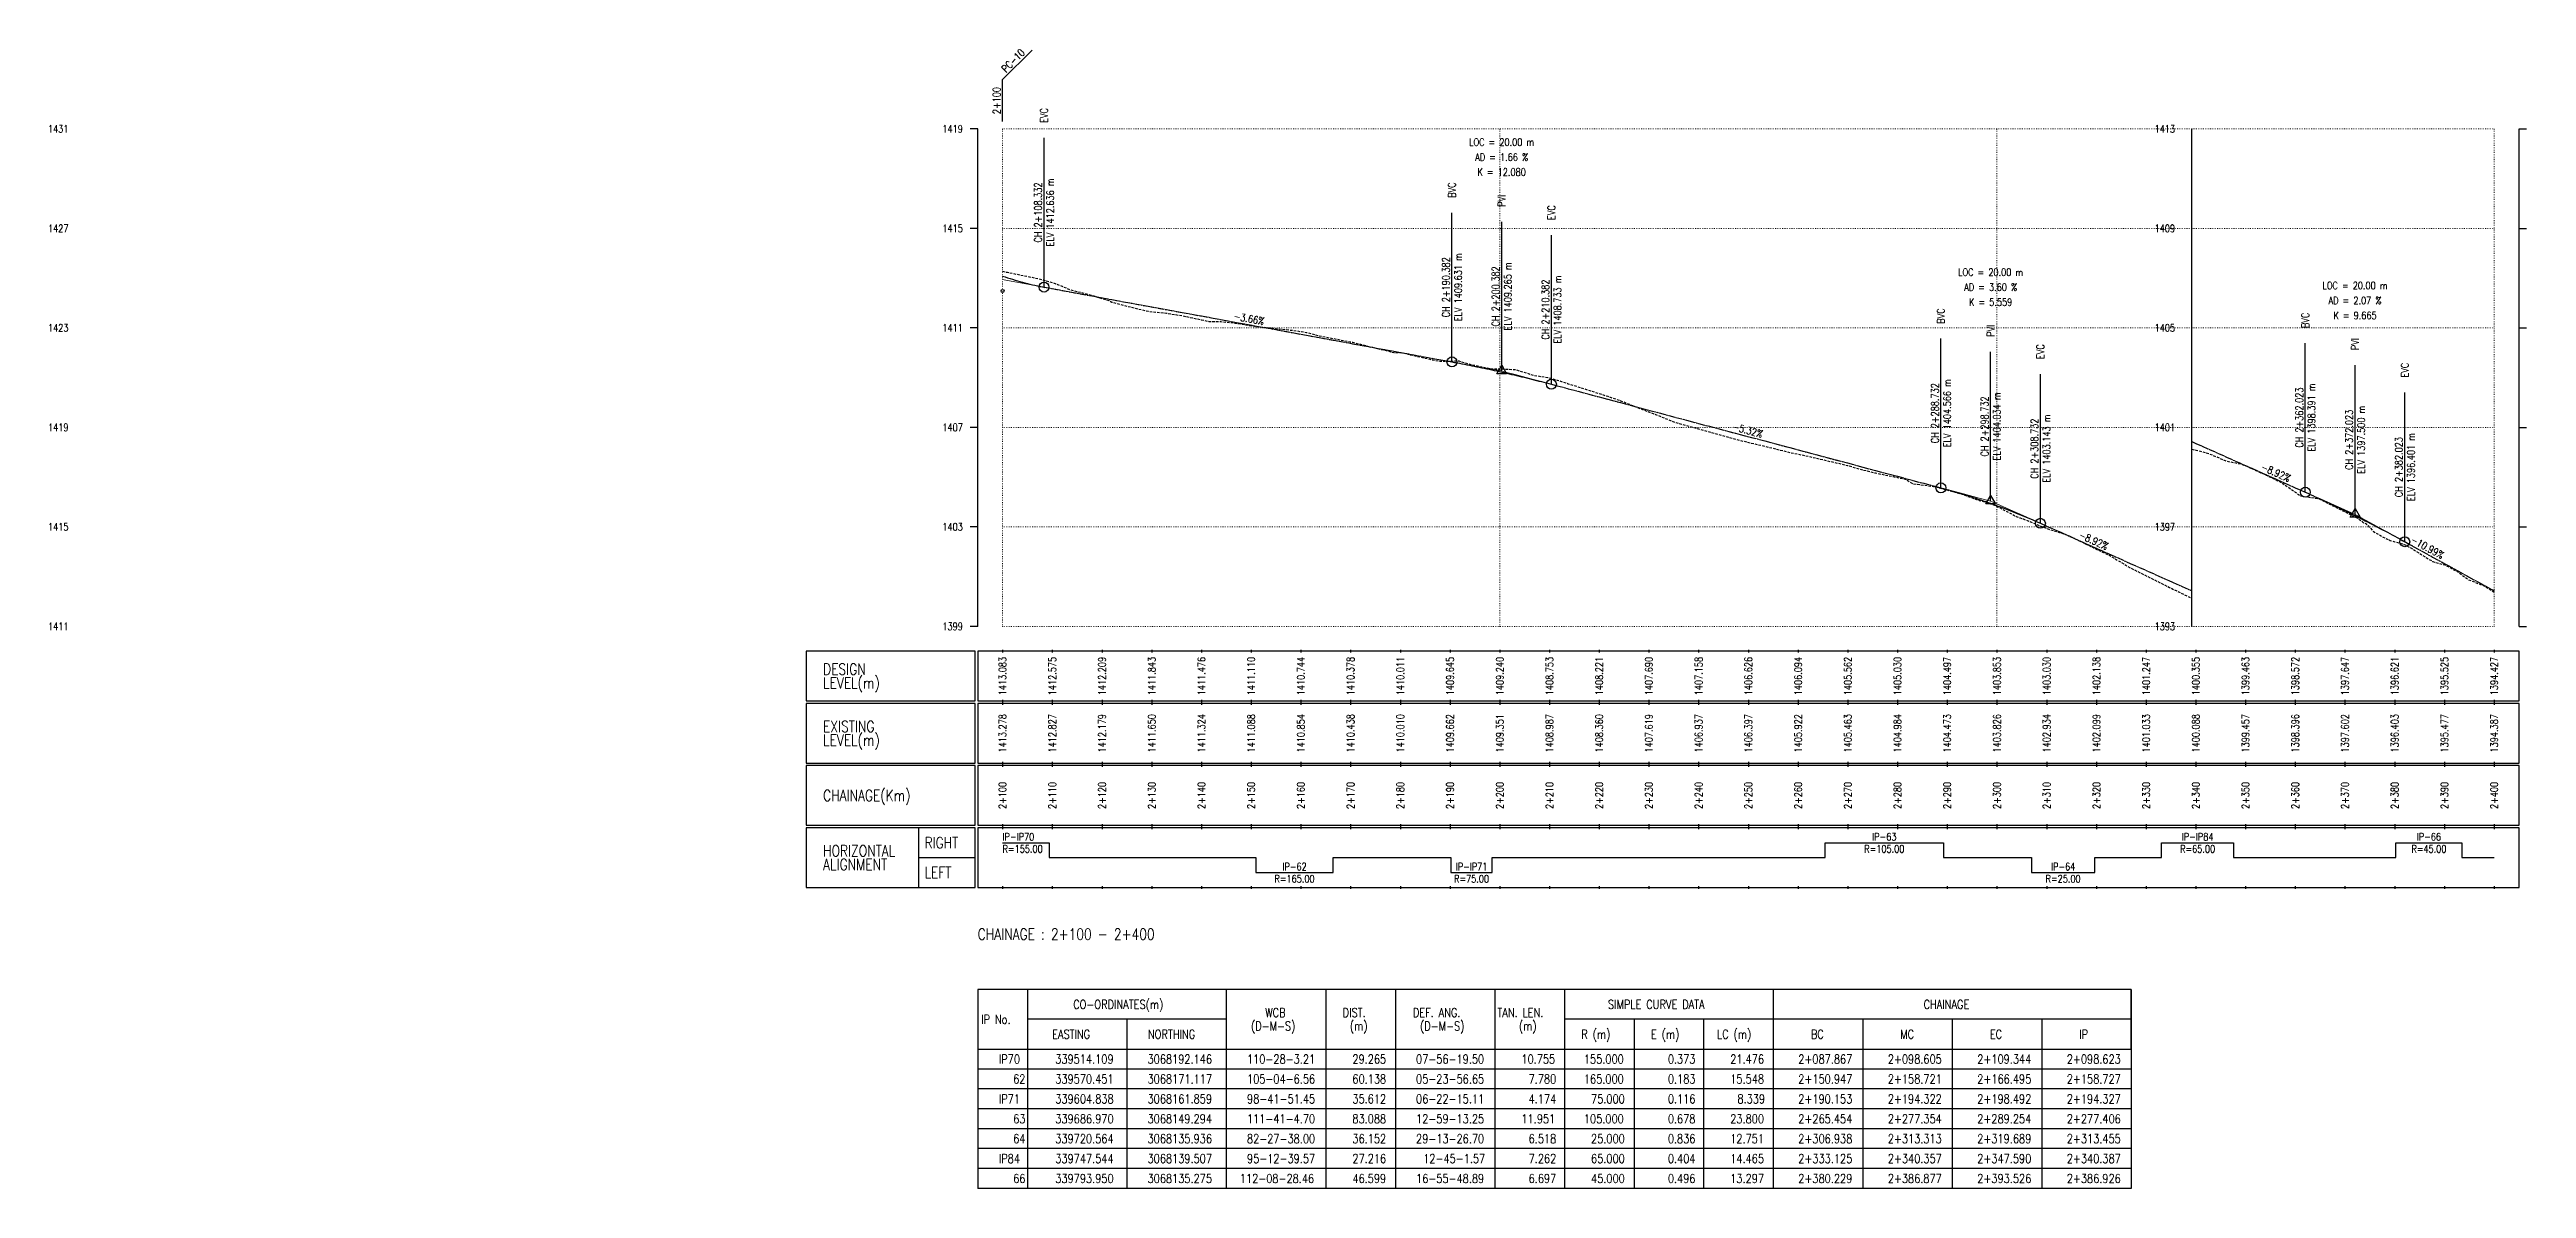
# Model space of a CAD drawing. Extents: x 337736 to 342003, y 3067251 to 3069533.
# Drawn here: x 341084.2 to 341582.4, y 3067274.7 to 3067503.7 of the extents above; entities that cross this region are included whole.
import ezdxf
from ezdxf.enums import TextEntityAlignment as Align

# ---------------------------------------------------------------- set-up
doc = ezdxf.new("R2010")
doc.units = 0
doc.header["$MEASUREMENT"] = 0
for name, pattern in [('Center', [2, 1.25, -0.25, 0.25, -0.25]), ('Dashed', [0.75, 0.5, -0.25]), ('Dot', [0.25, 0, -0.25])]:
    doc.linetypes.add(name, pattern=pattern)
for name, color, linetype, lineweight in [('Chainage Range', 7, 'Continuous', 25), ('Grids', 9, 'Dot', 13), ('PipeCulvert', 6, 'Continuous', 30), ('Vertical Alignment', 5, 'Center', 30), ('VIP Line', 2, 'Continuous', 5)]:
    doc.layers.add(name, color=color, linetype=linetype, lineweight=lineweight)
for name, color, linetype in [('Chainage_TXT', 7, 'Continuous'), ('DesignRL_TXT', 5, 'Continuous'), ('ExistRL_TXT', 3, 'Continuous'), ('GL', 3, 'Dashed'), ('Grade Text', 7, 'Continuous'), ('HC_Data', 7, 'Continuous'), ('Horizontal Alignment', 7, 'Continuous'), ('Remark', 7, 'Continuous'), ('Scale Line', 1, 'Continuous'), ('Title Box Text', 7, 'Continuous'), ('TitleBox', 7, 'Continuous'), ('VIP Mark', 7, 'Continuous')]:
    doc.layers.add(name, color=color, linetype=linetype)
doc.styles.get("Standard").update_dxf_attribs({"font": 'simplex.shx'})

msp = doc.modelspace()

# ---------------------------------------------------------------- linework, layer by layer
at = {"layer": 'GL', "flags": 128}
for points in [[(341275.87, 3067459.12), (341276.83, 3067458.91), (341283.18, 3067457.61), (341285.84, 3067456.88), (341289.42, 3067455.44), (341294.21, 3067454.15), (341295.87, 3067453.63), (341297.21, 3067453.22), (341297.86, 3067452.89), (341300.21, 3067452.28), (341305.13, 3067451.06), (341308.84, 3067450.69), (341311.97, 3067450.19), (341315.71, 3067449.39), (341315.87, 3067449.36), (341317.33, 3067449.04), (341317.56, 3067449), (341318.2, 3067449.01), (341319.78, 3067448.99), (341322.89, 3067448.66), (341326.52, 3067448.07), (341330.47, 3067447.64), (341334.45, 3067447.22), (341335.87, 3067447), (341337.01, 3067446.83), (341339.56, 3067446.13), (341345.76, 3067444.95), (341346.25, 3067444.84), (341351.03, 3067443.65), (341354.57, 3067442.77), (341355.87, 3067442.79), (341355.99, 3067442.79), (341356.33, 3067442.7), (341362.43, 3067441.29), (341363.62, 3067441.07), (341365.15, 3067441.01), (341367.44, 3067441.11), (341367.62, 3067441.09), (341369.42, 3067440.53), (341373.33, 3067439.67), (341373.85, 3067439.54), (341375.87, 3067439.49), (341376.25, 3067439.48), (341377.05, 3067439.46), (341378.97, 3067439.36), (341382.66, 3067438.21), (341385.55, 3067437.76), (341387.38, 3067437.25), (341389.64, 3067436.51), (341395.87, 3067434.53), (341396.34, 3067434.38), (341397.58, 3067433.99), (341400.18, 3067433.07), (341411.28, 3067428.7), (341413.9, 3067427.97), (341415.87, 3067427.42), (341423.25, 3067425.38), (341424.24, 3067425.1), (341429.16, 3067423.95), (341434.19, 3067422.7), (341435.87, 3067422.35), (341437.41, 3067422.03), (341439.42, 3067421.57), (341445.78, 3067420.08), (341448.92, 3067419.18), (341451.46, 3067418.56), (341454.97, 3067417.84), (341455.87, 3067417.65), (341457.4, 3067417.34), (341458.97, 3067416.4), (341463.09, 3067415.84), (341463.38, 3067415.8), (341469.17, 3067414.18), (341472.29, 3067413.04), (341474.13, 3067412.53), (341474.6, 3067412.36), (341475.6, 3067412.01), (341475.87, 3067411.87), (341479.71, 3067409.84), (341480.53, 3067409.52), (341481.14, 3067409.33), (341485.85, 3067407.41), (341488.82, 3067406.48), (341490.55, 3067405.88), (341491.19, 3067405.55), (341493.8, 3067404.28), (341495.87, 3067403.23), (341496.12, 3067403.1), (341498.18, 3067402.18), (341498.27, 3067402.13), (341502.68, 3067399.5), (341510.58, 3067395.55), (341511.02, 3067395.34), (341515.08, 3067393.37)], [(341515.08, 3067423.37), (341515.87, 3067423.17), (341517.15, 3067422.85), (341518.59, 3067422.42), (341522.02, 3067420.96), (341525.19, 3067420.32), (341527.11, 3067419.47), (341532, 3067417.2), (341532.01, 3067417.19), (341533.34, 3067416.47), (341535.87, 3067414.71), (341536.97, 3067413.95), (341540.52, 3067413.42), (341540.94, 3067413.24), (341547.89, 3067409.72), (341548.42, 3067409.46), (341549.47, 3067408.68), (341550.14, 3067408.31), (341551.58, 3067406.81), (341553.55, 3067405.68), (341554.93, 3067405.02), (341555.87, 3067404.75), (341557.62, 3067404.27), (341559.6, 3067403.23), (341563.5, 3067400.77), (341565.93, 3067400.1), (341568.55, 3067398.68), (341570.72, 3067397.12), (341574.06, 3067395.78), (341575.41, 3067394.92), (341575.8, 3067394.69), (341575.82, 3067394.69), (341575.87, 3067394.67)]]:
    msp.add_lwpolyline(points, dxfattribs=at)
at = {"layer": 'Grids'}
for p, q in [((341275.87, 3067487.73), (341575.87, 3067487.73)), ((341275.87, 3067387.73), (341275.87, 3067487.73)), ((341375.87, 3067387.73), (341375.87, 3067487.73)), ((341475.87, 3067387.73), (341475.87, 3067487.73)), ((341575.87, 3067387.73), (341575.87, 3067487.73)), ((341575.87, 3067387.73), (341575.87, 3067487.73)), ((341275.87, 3067467.73), (341575.87, 3067467.73)), ((341275.87, 3067447.73), (341575.87, 3067447.73)), ((341275.87, 3067427.73), (341575.87, 3067427.73)), ((341275.87, 3067407.73), (341575.87, 3067407.73)), ((341275.87, 3067387.73), (341575.87, 3067387.73))]:
    msp.add_line(p, q, dxfattribs=at)
at = {"layer": 'HC_Data'}
for p, q in [((341280.87, 3067314.73), (341280.87, 3067302.73)), ((341320.87, 3067314.73), (341320.87, 3067302.73)), ((341340.87, 3067314.73), (341340.87, 3067302.73)), ((341354.87, 3067314.73), (341354.87, 3067302.73)), ((341374.87, 3067314.73), (341374.87, 3067302.73)), ((341388.87, 3067314.73), (341388.87, 3067302.73)), ((341430.87, 3067314.73), (341430.87, 3067302.73)), ((341502.87, 3067314.73), (341502.87, 3067302.73)), ((341320.87, 3067308.73), (341280.87, 3067308.73)), ((341300.87, 3067308.73), (341300.87, 3067302.73)), ((341430.87, 3067308.73), (341388.87, 3067308.73)), ((341402.87, 3067308.73), (341402.87, 3067302.73)), ((341416.87, 3067308.73), (341416.87, 3067302.73)), ((341502.87, 3067308.73), (341430.87, 3067308.73)), ((341448.87, 3067308.73), (341448.87, 3067302.73)), ((341466.87, 3067308.73), (341466.87, 3067302.73)), ((341484.87, 3067308.73), (341484.87, 3067302.73)), ((341270.87, 3067302.73), (341270.87, 3067274.73)), ((341280.87, 3067302.73), (341280.87, 3067274.73)), ((341300.87, 3067302.73), (341300.87, 3067274.73)), ((341320.87, 3067302.73), (341320.87, 3067274.73)), ((341340.87, 3067302.73), (341340.87, 3067274.73)), ((341354.87, 3067302.73), (341354.87, 3067274.73)), ((341374.87, 3067302.73), (341374.87, 3067274.73)), ((341388.87, 3067302.73), (341388.87, 3067274.73)), ((341402.87, 3067302.73), (341402.87, 3067274.73)), ((341416.87, 3067302.73), (341416.87, 3067274.73)), ((341430.87, 3067302.73), (341430.87, 3067274.73)), ((341448.87, 3067302.73), (341448.87, 3067274.73)), ((341466.87, 3067302.73), (341466.87, 3067274.73)), ((341484.87, 3067302.73), (341484.87, 3067274.73)), ((341502.87, 3067302.73), (341502.87, 3067274.73)), ((341502.87, 3067298.73), (341270.87, 3067298.73)), ((341502.87, 3067294.73), (341270.87, 3067294.73)), ((341502.87, 3067290.73), (341270.87, 3067290.73)), ((341502.87, 3067286.73), (341270.87, 3067286.73)), ((341502.87, 3067282.73), (341270.87, 3067282.73)), ((341502.87, 3067278.73), (341270.87, 3067278.73)), ((341502.87, 3067274.73), (341270.87, 3067274.73))]:
    msp.add_line(p, q, dxfattribs=at)
msp.add_lwpolyline([(341270.87, 3067314.73), (341270.87, 3067302.73), (341502.87, 3067302.73), (341502.87, 3067314.73), (341270.87, 3067314.73)], dxfattribs=at)
at = {"layer": 'Horizontal Alignment'}
msp.add_lwpolyline([(341275.87, 3067344.23), (341285.21, 3067344.23), (341285.21, 3067341.23), (341326.82, 3067341.23), (341326.82, 3067338.23), (341342.36, 3067338.23), (341342.36, 3067341.23), (341366.02, 3067341.23), (341366.02, 3067338.23), (341374.36, 3067338.23), (341374.36, 3067341.23), (341441.32, 3067341.23), (341441.32, 3067344.23), (341465.12, 3067344.23), (341465.12, 3067341.23), (341482.81, 3067341.23), (341482.81, 3067338.23), (341495.56, 3067338.23), (341495.56, 3067341.23), (341508.99, 3067341.23), (341508.99, 3067344.23), (341523.46, 3067344.23), (341523.46, 3067341.23), (341556.1, 3067341.23), (341556.1, 3067344.23), (341569.4, 3067344.23), (341569.4, 3067341.23), (341575.87, 3067341.23)], dxfattribs=at)
at = {"layer": 'PipeCulvert'}
msp.add_circle((341275.87, 3067455.15), 0.3, dxfattribs=at)
at = {"layer": 'Remark'}
for p, q in [((341275.87, 3067497.63), (341281.81, 3067503.57)), ((341275.87, 3067489.23), (341275.87, 3067497.63))]:
    msp.add_line(p, q, dxfattribs=at)
at = {"layer": 'Scale Line'}
for p, q in [((341270.87, 3067487.73), (341269.37, 3067487.73)), ((341270.87, 3067387.73), (341270.87, 3067487.73)), ((341515.08, 3067387.73), (341515.08, 3067487.73)), ((341580.87, 3067387.73), (341580.87, 3067487.73)), ((341580.87, 3067487.73), (341582.37, 3067487.73)), ((341270.87, 3067467.73), (341269.37, 3067467.73)), ((341580.87, 3067467.73), (341582.37, 3067467.73)), ((341270.87, 3067447.73), (341269.37, 3067447.73)), ((341580.87, 3067447.73), (341582.37, 3067447.73)), ((341270.87, 3067427.73), (341269.37, 3067427.73)), ((341580.87, 3067427.73), (341582.37, 3067427.73)), ((341270.87, 3067407.73), (341269.37, 3067407.73)), ((341580.87, 3067407.73), (341582.37, 3067407.73)), ((341270.87, 3067387.73), (341269.37, 3067387.73)), ((341580.87, 3067387.73), (341582.37, 3067387.73))]:
    msp.add_line(p, q, dxfattribs=at)
at = {"layer": 'TitleBox'}
for p, q in [((341275.87, 3067382.98), (341275.87, 3067382.48)), ((341285.87, 3067382.98), (341285.87, 3067382.48)), ((341295.87, 3067382.98), (341295.87, 3067382.48)), ((341305.87, 3067382.98), (341305.87, 3067382.48)), ((341315.87, 3067382.98), (341315.87, 3067382.48)), ((341325.87, 3067382.98), (341325.87, 3067382.48)), ((341335.87, 3067382.98), (341335.87, 3067382.48)), ((341345.87, 3067382.98), (341345.87, 3067382.48)), ((341355.87, 3067382.98), (341355.87, 3067382.48)), ((341365.87, 3067382.98), (341365.87, 3067382.48)), ((341375.87, 3067382.98), (341375.87, 3067382.48)), ((341385.87, 3067382.98), (341385.87, 3067382.48)), ((341395.87, 3067382.98), (341395.87, 3067382.48)), ((341405.87, 3067382.98), (341405.87, 3067382.48)), ((341415.87, 3067382.98), (341415.87, 3067382.48)), ((341425.87, 3067382.98), (341425.87, 3067382.48)), ((341435.87, 3067382.98), (341435.87, 3067382.48)), ((341445.87, 3067382.98), (341445.87, 3067382.48)), ((341455.87, 3067382.98), (341455.87, 3067382.48)), ((341465.87, 3067382.98), (341465.87, 3067382.48)), ((341475.87, 3067382.98), (341475.87, 3067382.48)), ((341485.87, 3067382.98), (341485.87, 3067382.48)), ((341495.87, 3067382.98), (341495.87, 3067382.48)), ((341505.87, 3067382.98), (341505.87, 3067382.48)), ((341515.87, 3067382.98), (341515.87, 3067382.48)), ((341525.87, 3067382.98), (341525.87, 3067382.48)), ((341535.87, 3067382.98), (341535.87, 3067382.48)), ((341545.87, 3067382.98), (341545.87, 3067382.48)), ((341555.87, 3067382.98), (341555.87, 3067382.48)), ((341565.87, 3067382.98), (341565.87, 3067382.48)), ((341575.87, 3067382.98), (341575.87, 3067382.48)), ((341575.87, 3067382.98), (341575.87, 3067382.48)), ((341275.87, 3067372.98), (341275.87, 3067372.48)), ((341275.87, 3067372.48), (341275.87, 3067371.98)), ((341285.87, 3067372.98), (341285.87, 3067372.48)), ((341285.87, 3067372.48), (341285.87, 3067371.98)), ((341295.87, 3067372.98), (341295.87, 3067372.48)), ((341295.87, 3067372.48), (341295.87, 3067371.98)), ((341305.87, 3067372.98), (341305.87, 3067372.48)), ((341305.87, 3067372.48), (341305.87, 3067371.98)), ((341315.87, 3067372.98), (341315.87, 3067372.48)), ((341315.87, 3067372.48), (341315.87, 3067371.98)), ((341325.87, 3067372.98), (341325.87, 3067372.48)), ((341325.87, 3067372.48), (341325.87, 3067371.98)), ((341335.87, 3067372.98), (341335.87, 3067372.48)), ((341335.87, 3067372.48), (341335.87, 3067371.98)), ((341345.87, 3067372.98), (341345.87, 3067372.48)), ((341345.87, 3067372.48), (341345.87, 3067371.98)), ((341355.87, 3067372.98), (341355.87, 3067372.48)), ((341355.87, 3067372.48), (341355.87, 3067371.98)), ((341365.87, 3067372.98), (341365.87, 3067372.48)), ((341365.87, 3067372.48), (341365.87, 3067371.98)), ((341375.87, 3067372.98), (341375.87, 3067372.48)), ((341375.87, 3067372.48), (341375.87, 3067371.98)), ((341385.87, 3067372.98), (341385.87, 3067372.48)), ((341385.87, 3067372.48), (341385.87, 3067371.98)), ((341395.87, 3067372.98), (341395.87, 3067372.48)), ((341395.87, 3067372.48), (341395.87, 3067371.98)), ((341405.87, 3067372.98), (341405.87, 3067372.48)), ((341405.87, 3067372.48), (341405.87, 3067371.98)), ((341415.87, 3067372.98), (341415.87, 3067372.48)), ((341415.87, 3067372.48), (341415.87, 3067371.98)), ((341425.87, 3067372.98), (341425.87, 3067372.48)), ((341425.87, 3067372.48), (341425.87, 3067371.98)), ((341435.87, 3067372.98), (341435.87, 3067372.48)), ((341435.87, 3067372.48), (341435.87, 3067371.98)), ((341445.87, 3067372.98), (341445.87, 3067372.48)), ((341445.87, 3067372.48), (341445.87, 3067371.98)), ((341455.87, 3067372.98), (341455.87, 3067372.48)), ((341455.87, 3067372.48), (341455.87, 3067371.98)), ((341465.87, 3067372.98), (341465.87, 3067372.48)), ((341465.87, 3067372.48), (341465.87, 3067371.98)), ((341475.87, 3067372.98), (341475.87, 3067372.48)), ((341475.87, 3067372.48), (341475.87, 3067371.98)), ((341485.87, 3067372.98), (341485.87, 3067372.48)), ((341485.87, 3067372.48), (341485.87, 3067371.98)), ((341495.87, 3067372.98), (341495.87, 3067372.48)), ((341495.87, 3067372.48), (341495.87, 3067371.98)), ((341505.87, 3067372.98), (341505.87, 3067372.48)), ((341505.87, 3067372.48), (341505.87, 3067371.98)), ((341515.87, 3067372.98), (341515.87, 3067372.48)), ((341515.87, 3067372.48), (341515.87, 3067371.98)), ((341525.87, 3067372.98), (341525.87, 3067372.48)), ((341525.87, 3067372.48), (341525.87, 3067371.98)), ((341535.87, 3067372.98), (341535.87, 3067372.48)), ((341535.87, 3067372.48), (341535.87, 3067371.98)), ((341545.87, 3067372.98), (341545.87, 3067372.48)), ((341545.87, 3067372.48), (341545.87, 3067371.98)), ((341555.87, 3067372.98), (341555.87, 3067372.48)), ((341555.87, 3067372.48), (341555.87, 3067371.98)), ((341565.87, 3067372.98), (341565.87, 3067372.48)), ((341565.87, 3067372.48), (341565.87, 3067371.98)), ((341575.87, 3067372.98), (341575.87, 3067372.48)), ((341575.87, 3067372.98), (341575.87, 3067372.48)), ((341575.87, 3067372.48), (341575.87, 3067371.98)), ((341575.87, 3067372.48), (341575.87, 3067371.98)), ((341275.87, 3067360.48), (341275.87, 3067359.98)), ((341275.87, 3067359.98), (341275.87, 3067359.48)), ((341285.87, 3067360.48), (341285.87, 3067359.98)), ((341285.87, 3067359.98), (341285.87, 3067359.48)), ((341295.87, 3067360.48), (341295.87, 3067359.98)), ((341295.87, 3067359.98), (341295.87, 3067359.48)), ((341305.87, 3067360.48), (341305.87, 3067359.98)), ((341305.87, 3067359.98), (341305.87, 3067359.48)), ((341315.87, 3067360.48), (341315.87, 3067359.98)), ((341315.87, 3067359.98), (341315.87, 3067359.48)), ((341325.87, 3067360.48), (341325.87, 3067359.98)), ((341325.87, 3067359.98), (341325.87, 3067359.48)), ((341335.87, 3067360.48), (341335.87, 3067359.98)), ((341335.87, 3067359.98), (341335.87, 3067359.48)), ((341345.87, 3067360.48), (341345.87, 3067359.98)), ((341345.87, 3067359.98), (341345.87, 3067359.48)), ((341355.87, 3067360.48), (341355.87, 3067359.98)), ((341355.87, 3067359.98), (341355.87, 3067359.48)), ((341365.87, 3067360.48), (341365.87, 3067359.98)), ((341365.87, 3067359.98), (341365.87, 3067359.48)), ((341375.87, 3067360.48), (341375.87, 3067359.98)), ((341375.87, 3067359.98), (341375.87, 3067359.48)), ((341385.87, 3067360.48), (341385.87, 3067359.98)), ((341385.87, 3067359.98), (341385.87, 3067359.48)), ((341395.87, 3067360.48), (341395.87, 3067359.98)), ((341395.87, 3067359.98), (341395.87, 3067359.48)), ((341405.87, 3067360.48), (341405.87, 3067359.98)), ((341405.87, 3067359.98), (341405.87, 3067359.48)), ((341415.87, 3067360.48), (341415.87, 3067359.98)), ((341415.87, 3067359.98), (341415.87, 3067359.48)), ((341425.87, 3067360.48), (341425.87, 3067359.98)), ((341425.87, 3067359.98), (341425.87, 3067359.48)), ((341435.87, 3067360.48), (341435.87, 3067359.98)), ((341435.87, 3067359.98), (341435.87, 3067359.48)), ((341445.87, 3067360.48), (341445.87, 3067359.98)), ((341445.87, 3067359.98), (341445.87, 3067359.48)), ((341455.87, 3067360.48), (341455.87, 3067359.98)), ((341455.87, 3067359.98), (341455.87, 3067359.48)), ((341465.87, 3067360.48), (341465.87, 3067359.98)), ((341465.87, 3067359.98), (341465.87, 3067359.48)), ((341475.87, 3067360.48), (341475.87, 3067359.98)), ((341475.87, 3067359.98), (341475.87, 3067359.48)), ((341485.87, 3067360.48), (341485.87, 3067359.98)), ((341485.87, 3067359.98), (341485.87, 3067359.48)), ((341495.87, 3067360.48), (341495.87, 3067359.98)), ((341495.87, 3067359.98), (341495.87, 3067359.48)), ((341505.87, 3067360.48), (341505.87, 3067359.98)), ((341505.87, 3067359.98), (341505.87, 3067359.48)), ((341515.87, 3067360.48), (341515.87, 3067359.98)), ((341515.87, 3067359.98), (341515.87, 3067359.48)), ((341525.87, 3067360.48), (341525.87, 3067359.98)), ((341525.87, 3067359.98), (341525.87, 3067359.48)), ((341535.87, 3067360.48), (341535.87, 3067359.98)), ((341535.87, 3067359.98), (341535.87, 3067359.48)), ((341545.87, 3067360.48), (341545.87, 3067359.98)), ((341545.87, 3067359.98), (341545.87, 3067359.48)), ((341555.87, 3067360.48), (341555.87, 3067359.98)), ((341555.87, 3067359.98), (341555.87, 3067359.48)), ((341565.87, 3067360.48), (341565.87, 3067359.98)), ((341565.87, 3067359.98), (341565.87, 3067359.48)), ((341575.87, 3067360.48), (341575.87, 3067359.98)), ((341575.87, 3067360.48), (341575.87, 3067359.98)), ((341575.87, 3067359.98), (341575.87, 3067359.48)), ((341575.87, 3067359.98), (341575.87, 3067359.48)), ((341259.04, 3067335.23), (341259.04, 3067347.23)), ((341275.87, 3067347.98), (341275.87, 3067347.48)), ((341275.87, 3067347.48), (341275.87, 3067346.98)), ((341285.87, 3067347.98), (341285.87, 3067347.48)), ((341285.87, 3067347.48), (341285.87, 3067346.98)), ((341295.87, 3067347.98), (341295.87, 3067347.48)), ((341295.87, 3067347.48), (341295.87, 3067346.98)), ((341305.87, 3067347.98), (341305.87, 3067347.48)), ((341305.87, 3067347.48), (341305.87, 3067346.98)), ((341315.87, 3067347.98), (341315.87, 3067347.48)), ((341315.87, 3067347.48), (341315.87, 3067346.98)), ((341325.87, 3067347.98), (341325.87, 3067347.48)), ((341325.87, 3067347.48), (341325.87, 3067346.98)), ((341335.87, 3067347.98), (341335.87, 3067347.48)), ((341335.87, 3067347.48), (341335.87, 3067346.98)), ((341345.87, 3067347.98), (341345.87, 3067347.48)), ((341345.87, 3067347.48), (341345.87, 3067346.98)), ((341355.87, 3067347.98), (341355.87, 3067347.48)), ((341355.87, 3067347.48), (341355.87, 3067346.98)), ((341365.87, 3067347.98), (341365.87, 3067347.48)), ((341365.87, 3067347.48), (341365.87, 3067346.98)), ((341375.87, 3067347.98), (341375.87, 3067347.48)), ((341375.87, 3067347.48), (341375.87, 3067346.98)), ((341385.87, 3067347.98), (341385.87, 3067347.48)), ((341385.87, 3067347.48), (341385.87, 3067346.98)), ((341395.87, 3067347.98), (341395.87, 3067347.48)), ((341395.87, 3067347.48), (341395.87, 3067346.98)), ((341405.87, 3067347.98), (341405.87, 3067347.48)), ((341405.87, 3067347.48), (341405.87, 3067346.98)), ((341415.87, 3067347.98), (341415.87, 3067347.48)), ((341415.87, 3067347.48), (341415.87, 3067346.98)), ((341425.87, 3067347.98), (341425.87, 3067347.48)), ((341425.87, 3067347.48), (341425.87, 3067346.98)), ((341435.87, 3067347.98), (341435.87, 3067347.48)), ((341435.87, 3067347.48), (341435.87, 3067346.98)), ((341445.87, 3067347.98), (341445.87, 3067347.48)), ((341445.87, 3067347.48), (341445.87, 3067346.98)), ((341455.87, 3067347.98), (341455.87, 3067347.48)), ((341455.87, 3067347.48), (341455.87, 3067346.98)), ((341465.87, 3067347.98), (341465.87, 3067347.48)), ((341465.87, 3067347.48), (341465.87, 3067346.98)), ((341475.87, 3067347.98), (341475.87, 3067347.48)), ((341475.87, 3067347.48), (341475.87, 3067346.98)), ((341485.87, 3067347.98), (341485.87, 3067347.48)), ((341485.87, 3067347.48), (341485.87, 3067346.98)), ((341495.87, 3067347.98), (341495.87, 3067347.48)), ((341495.87, 3067347.48), (341495.87, 3067346.98)), ((341505.87, 3067347.98), (341505.87, 3067347.48)), ((341505.87, 3067347.48), (341505.87, 3067346.98)), ((341515.87, 3067347.98), (341515.87, 3067347.48)), ((341515.87, 3067347.48), (341515.87, 3067346.98)), ((341525.87, 3067347.98), (341525.87, 3067347.48)), ((341525.87, 3067347.48), (341525.87, 3067346.98)), ((341535.87, 3067347.98), (341535.87, 3067347.48)), ((341535.87, 3067347.48), (341535.87, 3067346.98)), ((341545.87, 3067347.98), (341545.87, 3067347.48)), ((341545.87, 3067347.48), (341545.87, 3067346.98)), ((341555.87, 3067347.98), (341555.87, 3067347.48)), ((341555.87, 3067347.48), (341555.87, 3067346.98)), ((341565.87, 3067347.98), (341565.87, 3067347.48)), ((341565.87, 3067347.48), (341565.87, 3067346.98)), ((341575.87, 3067347.98), (341575.87, 3067347.48)), ((341575.87, 3067347.98), (341575.87, 3067347.48)), ((341575.87, 3067347.48), (341575.87, 3067346.98)), ((341575.87, 3067347.48), (341575.87, 3067346.98)), ((341259.04, 3067341.23), (341270.37, 3067341.23)), ((341275.87, 3067335.48), (341275.87, 3067334.98)), ((341285.87, 3067335.48), (341285.87, 3067334.98)), ((341295.87, 3067335.48), (341295.87, 3067334.98)), ((341305.87, 3067335.48), (341305.87, 3067334.98)), ((341315.87, 3067335.48), (341315.87, 3067334.98)), ((341325.87, 3067335.48), (341325.87, 3067334.98)), ((341335.87, 3067335.48), (341335.87, 3067334.98)), ((341345.87, 3067335.48), (341345.87, 3067334.98)), ((341355.87, 3067335.48), (341355.87, 3067334.98)), ((341365.87, 3067335.48), (341365.87, 3067334.98)), ((341375.87, 3067335.48), (341375.87, 3067334.98)), ((341385.87, 3067335.48), (341385.87, 3067334.98)), ((341395.87, 3067335.48), (341395.87, 3067334.98)), ((341405.87, 3067335.48), (341405.87, 3067334.98)), ((341415.87, 3067335.48), (341415.87, 3067334.98)), ((341425.87, 3067335.48), (341425.87, 3067334.98)), ((341435.87, 3067335.48), (341435.87, 3067334.98)), ((341445.87, 3067335.48), (341445.87, 3067334.98)), ((341455.87, 3067335.48), (341455.87, 3067334.98)), ((341465.87, 3067335.48), (341465.87, 3067334.98)), ((341475.87, 3067335.48), (341475.87, 3067334.98)), ((341485.87, 3067335.48), (341485.87, 3067334.98)), ((341495.87, 3067335.48), (341495.87, 3067334.98)), ((341505.87, 3067335.48), (341505.87, 3067334.98)), ((341515.87, 3067335.48), (341515.87, 3067334.98)), ((341525.87, 3067335.48), (341525.87, 3067334.98)), ((341535.87, 3067335.48), (341535.87, 3067334.98)), ((341545.87, 3067335.48), (341545.87, 3067334.98)), ((341555.87, 3067335.48), (341555.87, 3067334.98)), ((341565.87, 3067335.48), (341565.87, 3067334.98)), ((341575.87, 3067335.48), (341575.87, 3067334.98)), ((341575.87, 3067335.48), (341575.87, 3067334.98))]:
    msp.add_line(p, q, dxfattribs=at)
for points in [[(341270.37, 3067382.73), (341236.37, 3067382.73), (341236.37, 3067372.73), (341270.37, 3067372.73)], [(341270.87, 3067372.73), (341580.87, 3067372.73), (341580.87, 3067382.73), (341270.87, 3067382.73)], [(341270.37, 3067372.23), (341236.37, 3067372.23), (341236.37, 3067360.23), (341270.37, 3067360.23)], [(341270.87, 3067360.23), (341580.87, 3067360.23), (341580.87, 3067372.23), (341270.87, 3067372.23)], [(341270.37, 3067359.73), (341236.37, 3067359.73), (341236.37, 3067347.73), (341270.37, 3067347.73)], [(341270.87, 3067347.73), (341580.87, 3067347.73), (341580.87, 3067359.73), (341270.87, 3067359.73)], [(341270.37, 3067347.23), (341236.37, 3067347.23), (341236.37, 3067335.23), (341270.37, 3067335.23)], [(341270.87, 3067335.23), (341580.87, 3067335.23), (341580.87, 3067347.23), (341270.87, 3067347.23)]]:
    msp.add_lwpolyline(points, close=True, dxfattribs=at)
at = {"layer": 'Vertical Alignment'}
for points in [[(341275.87, 3067458.15), (341276.37, 3067457.98), (341276.87, 3067457.81), (341277.37, 3067457.64), (341277.87, 3067457.49), (341278.37, 3067457.33), (341278.87, 3067457.18), (341279.37, 3067457.04), (341279.87, 3067456.9), (341280.37, 3067456.77), (341280.87, 3067456.64), (341281.37, 3067456.52), (341281.87, 3067456.4), (341282.37, 3067456.29), (341282.87, 3067456.18), (341283.37, 3067456.08), (341283.87, 3067455.98), (341284.37, 3067455.88), (341284.2, 3067455.92), (341285.84, 3067455.62), (341289.42, 3067454.96), (341294.21, 3067454.08), (341295.87, 3067453.78), (341297.21, 3067453.53), (341297.86, 3067453.41), (341300.21, 3067452.98), (341305.13, 3067452.08), (341308.84, 3067451.4), (341311.97, 3067450.83), (341315.71, 3067450.15), (341315.87, 3067450.12), (341317.33, 3067449.85), (341317.56, 3067449.81), (341318.2, 3067449.69), (341319.78, 3067449.4), (341322.89, 3067448.83), (341326.52, 3067448.17), (341330.47, 3067447.44), (341334.45, 3067446.71), (341335.87, 3067446.45), (341337.01, 3067446.25), (341339.56, 3067445.78), (341345.76, 3067444.64), (341346.25, 3067444.55), (341351.03, 3067443.68), (341354.57, 3067443.03), (341355.87, 3067442.79), (341355.99, 3067442.77), (341356.33, 3067442.71), (341362.43, 3067441.59), (341363.62, 3067441.37), (341365.15, 3067441.09), (341366.25, 3067440.89), (341366.75, 3067440.8), (341367.25, 3067440.7), (341367.75, 3067440.61), (341368.25, 3067440.52), (341368.75, 3067440.42), (341369.25, 3067440.32), (341369.75, 3067440.22), (341370.25, 3067440.12), (341370.75, 3067440.02), (341371.25, 3067439.92), (341371.75, 3067439.82), (341372.25, 3067439.72), (341372.75, 3067439.61), (341373.25, 3067439.51), (341373.75, 3067439.4), (341374.25, 3067439.29), (341374.75, 3067439.18), (341375.25, 3067439.07), (341375.75, 3067438.96), (341376.25, 3067438.85), (341376.75, 3067438.74), (341377.25, 3067438.63), (341377.75, 3067438.51), (341378.25, 3067438.39), (341378.75, 3067438.28), (341379.25, 3067438.16), (341379.75, 3067438.04), (341380.25, 3067437.92), (341380.75, 3067437.8), (341381.25, 3067437.68), (341381.75, 3067437.55), (341382.25, 3067437.43), (341382.75, 3067437.3), (341383.25, 3067437.18), (341383.75, 3067437.05), (341384.25, 3067436.92), (341384.75, 3067436.79), (341385.25, 3067436.66), (341385.75, 3067436.53), (341386.25, 3067436.4), (341386.25, 3067436.4), (341387.38, 3067436.1), (341389.64, 3067435.5), (341395.87, 3067433.84), (341396.34, 3067433.72), (341397.58, 3067433.39), (341400.18, 3067432.7), (341411.28, 3067429.74), (341413.9, 3067429.05), (341415.87, 3067428.52), (341423.25, 3067426.56), (341424.24, 3067426.3), (341429.16, 3067424.99), (341434.19, 3067423.65), (341435.87, 3067423.21), (341437.41, 3067422.8), (341439.42, 3067422.26), (341445.78, 3067420.57), (341448.92, 3067419.73), (341451.46, 3067419.06), (341454.97, 3067418.13), (341455.87, 3067417.89), (341457.4, 3067417.48), (341458.97, 3067417.06), (341463.09, 3067415.97), (341463.38, 3067415.89), (341464.6, 3067415.57), (341465.1, 3067415.43), (341465.6, 3067415.3), (341466.1, 3067415.16), (341466.6, 3067415.02), (341467.1, 3067414.87), (341467.6, 3067414.73), (341468.1, 3067414.58), (341468.6, 3067414.43), (341469.1, 3067414.28), (341469.6, 3067414.12), (341470.1, 3067413.97), (341470.6, 3067413.81), (341471.1, 3067413.65), (341471.6, 3067413.48), (341472.1, 3067413.32), (341472.6, 3067413.15), (341473.1, 3067412.98), (341473.6, 3067412.81), (341474.1, 3067412.63), (341474.6, 3067412.46), (341475.1, 3067412.28), (341475.6, 3067412.1), (341476.1, 3067411.91), (341476.6, 3067411.73), (341477.1, 3067411.54), (341477.6, 3067411.35), (341478.1, 3067411.16), (341478.6, 3067410.96), (341479.1, 3067410.76), (341479.6, 3067410.57), (341480.1, 3067410.36), (341480.6, 3067410.16), (341481.1, 3067409.95), (341481.6, 3067409.75), (341482.1, 3067409.53), (341482.6, 3067409.32), (341483.1, 3067409.11), (341483.6, 3067408.89), (341484.1, 3067408.67), (341484.6, 3067408.45), (341484.6, 3067408.45), (341485.85, 3067407.89), (341488.82, 3067406.57), (341490.55, 3067405.8), (341491.19, 3067405.51), (341493.8, 3067404.35), (341495.87, 3067403.43), (341496.12, 3067403.32), (341498.18, 3067402.4), (341498.27, 3067402.36), (341502.68, 3067400.39), (341510.58, 3067396.87), (341511.02, 3067396.67), (341515.08, 3067394.86)], [(341515.08, 3067424.86), (341515.87, 3067424.51), (341517.15, 3067423.94), (341518.59, 3067423.3), (341522.02, 3067421.77), (341525.19, 3067420.36), (341527.11, 3067419.5), (341532, 3067417.32), (341532.01, 3067417.32), (341533.34, 3067416.72), (341535.87, 3067415.59), (341536.97, 3067415.1), (341537.89, 3067414.69), (341538.39, 3067414.47), (341538.89, 3067414.24), (341539.39, 3067414.02), (341539.89, 3067413.79), (341540.39, 3067413.56), (341540.89, 3067413.33), (341541.39, 3067413.1), (341541.89, 3067412.87), (341542.39, 3067412.63), (341542.89, 3067412.4), (341543.39, 3067412.16), (341543.89, 3067411.92), (341544.39, 3067411.69), (341544.89, 3067411.44), (341545.39, 3067411.2), (341545.89, 3067410.96), (341546.39, 3067410.72), (341546.89, 3067410.47), (341547.39, 3067410.22), (341547.89, 3067409.98), (341548.39, 3067409.73), (341548.89, 3067409.48), (341549.39, 3067409.22), (341549.89, 3067408.97), (341550.39, 3067408.72), (341550.89, 3067408.46), (341551.39, 3067408.2), (341551.89, 3067407.94), (341552.39, 3067407.68), (341552.89, 3067407.42), (341553.39, 3067407.16), (341553.89, 3067406.9), (341554.39, 3067406.63), (341554.89, 3067406.37), (341555.39, 3067406.1), (341555.89, 3067405.83), (341556.39, 3067405.56), (341556.89, 3067405.29), (341557.39, 3067405.02), (341557.89, 3067404.74), (341557.89, 3067404.74), (341559.6, 3067403.8), (341563.5, 3067401.66), (341565.93, 3067400.33), (341568.55, 3067398.89), (341570.72, 3067397.7), (341574.06, 3067395.86), (341575.41, 3067395.12), (341575.8, 3067394.91), (341575.82, 3067394.89), (341575.87, 3067394.87)]]:
    msp.add_lwpolyline(points, dxfattribs=at)
at = {"layer": 'VIP Line'}
for points in [[(341275.87, 3067457.44), (341276.83, 3067457.27), (341283.18, 3067456.1), (341285.84, 3067455.62), (341289.42, 3067454.96), (341294.21, 3067454.08), (341295.87, 3067453.78), (341297.21, 3067453.53), (341297.86, 3067453.41), (341300.21, 3067452.98), (341305.13, 3067452.08), (341308.84, 3067451.4), (341311.97, 3067450.83), (341315.71, 3067450.15), (341315.87, 3067450.12), (341317.33, 3067449.85), (341317.56, 3067449.81), (341318.2, 3067449.69), (341319.78, 3067449.4), (341322.89, 3067448.83), (341326.52, 3067448.17), (341330.47, 3067447.44), (341334.45, 3067446.71), (341335.87, 3067446.45), (341337.01, 3067446.25), (341339.56, 3067445.78), (341345.76, 3067444.64), (341346.25, 3067444.55), (341351.03, 3067443.68), (341354.57, 3067443.03), (341355.87, 3067442.79), (341355.99, 3067442.77), (341356.33, 3067442.71), (341362.43, 3067441.59), (341363.62, 3067441.37), (341365.15, 3067441.09), (341367.44, 3067440.67), (341367.62, 3067440.64), (341369.42, 3067440.31), (341373.33, 3067439.59), (341373.85, 3067439.5), (341375.87, 3067439.13), (341376.25, 3067439.06), (341377.05, 3067438.85), (341378.97, 3067438.34), (341382.66, 3067437.35), (341385.55, 3067436.59), (341387.38, 3067436.1), (341389.64, 3067435.5), (341395.87, 3067433.84), (341396.34, 3067433.72), (341397.58, 3067433.39), (341400.18, 3067432.7), (341411.28, 3067429.74), (341413.9, 3067429.05), (341415.87, 3067428.52), (341423.25, 3067426.56), (341424.24, 3067426.3), (341429.16, 3067424.99), (341434.19, 3067423.65), (341435.87, 3067423.21), (341437.41, 3067422.8), (341439.42, 3067422.26), (341445.78, 3067420.57), (341448.92, 3067419.73), (341451.46, 3067419.06), (341454.97, 3067418.13), (341455.87, 3067417.89), (341457.4, 3067417.48), (341458.97, 3067417.06), (341463.09, 3067415.97), (341463.38, 3067415.89), (341469.17, 3067414.35), (341472.29, 3067413.52), (341474.13, 3067413.03), (341474.6, 3067412.91), (341475.6, 3067412.46), (341475.87, 3067412.34), (341479.71, 3067410.63), (341480.53, 3067410.26), (341481.14, 3067409.99), (341485.85, 3067407.89), (341488.82, 3067406.57), (341490.55, 3067405.8), (341491.19, 3067405.51), (341493.8, 3067404.35), (341495.87, 3067403.43), (341496.12, 3067403.32), (341498.18, 3067402.4), (341498.27, 3067402.36), (341502.68, 3067400.39), (341510.58, 3067396.87), (341511.02, 3067396.67), (341515.08, 3067394.86)], [(341515.08, 3067424.86), (341515.87, 3067424.51), (341517.15, 3067423.94), (341518.59, 3067423.3), (341522.02, 3067421.77), (341525.19, 3067420.36), (341527.11, 3067419.5), (341532, 3067417.32), (341532.01, 3067417.32), (341533.34, 3067416.72), (341535.87, 3067415.59), (341536.97, 3067415.1), (341540.52, 3067413.52), (341540.94, 3067413.33), (341547.89, 3067410.23), (341548.42, 3067409.95), (341549.47, 3067409.37), (341550.14, 3067409), (341551.58, 3067408.21), (341553.55, 3067407.13), (341554.93, 3067406.37), (341555.87, 3067405.85), (341557.62, 3067404.89), (341559.6, 3067403.8), (341563.5, 3067401.66), (341565.93, 3067400.33), (341568.55, 3067398.89), (341570.72, 3067397.7), (341574.06, 3067395.86), (341575.41, 3067395.12), (341575.8, 3067394.91), (341575.82, 3067394.89), (341575.87, 3067394.87)]]:
    msp.add_lwpolyline(points, dxfattribs=at)
at = {"layer": 'VIP Mark'}
for p, q in [((341284.2, 3067455.92), (341284.2, 3067485.92)), ((341366.25, 3067440.89), (341366.25, 3067470.89)), ((341376.25, 3067439.06), (341376.25, 3067469.06)), ((341386.25, 3067436.4), (341386.25, 3067466.4)), ((341464.6, 3067415.57), (341464.6, 3067445.57)), ((341537.89, 3067414.69), (341537.89, 3067444.69)), ((341474.6, 3067412.91), (341474.6, 3067442.91)), ((341547.89, 3067410.23), (341547.89, 3067440.23)), ((341484.6, 3067408.45), (341484.6, 3067438.45)), ((341557.89, 3067404.74), (341557.89, 3067434.74))]:
    msp.add_line(p, q, dxfattribs=at)
for points in [[(341375.25, 3067438.48), (341376.25, 3067440.21), (341377.25, 3067438.48), (341375.25, 3067438.48)], [(341473.6, 3067412.33), (341474.6, 3067414.06), (341475.6, 3067412.33), (341473.6, 3067412.33)], [(341546.89, 3067409.66), (341547.89, 3067411.39), (341548.89, 3067409.66), (341546.89, 3067409.66)]]:
    msp.add_lwpolyline(points, dxfattribs=at)
for centre in [(341284.2, 3067455.92), (341366.25, 3067440.89), (341386.25, 3067436.4), (341464.6, 3067415.57), (341537.89, 3067414.69), (341484.6, 3067408.45), (341557.89, 3067404.74)]:
    msp.add_circle(centre, 1, dxfattribs=at)

# ---------------------------------------------------------------- texts
at = {"width": 0.8}
for s, p in [('1431', (341083.87, 3067487.73)), ('1427', (341083.87, 3067467.73)), ('1423', (341083.87, 3067447.73)), ('1419', (341083.87, 3067427.73)), ('1415', (341083.87, 3067407.73)), ('1411', (341083.87, 3067387.73))]:
    msp.add_text(s, height=1.5, dxfattribs=at).set_placement(p, align=Align.MIDDLE_LEFT)
for s, p in [('1419', (341267.87, 3067487.73)), ('1415', (341267.87, 3067467.73)), ('1411', (341267.87, 3067447.73)), ('1407', (341267.87, 3067427.73)), ('1403', (341267.87, 3067407.73)), ('1399', (341267.87, 3067387.73))]:
    msp.add_text(s, height=1.5, dxfattribs=at).set_placement(p, align=Align.MIDDLE_RIGHT)
for s, p in [('1413', (341507.58, 3067486.98)), ('1409', (341507.58, 3067466.98)), ('1405', (341507.58, 3067446.98)), ('1401', (341507.58, 3067426.98)), ('1397', (341507.58, 3067406.98)), ('1393', (341507.58, 3067386.98))]:
    msp.add_text(s, height=1.5, dxfattribs=at).set_placement(p)
at = {"layer": 'Chainage Range', "width": 0.8}
msp.add_text('CHAINAGE : 2+100 - 2+400', height=2.25, dxfattribs=at).set_placement((341270.87, 3067324.73))
at = {"layer": 'Chainage_TXT', "width": 0.8}
for s, p in [('2+100', (341275.87, 3067353.73)), ('2+110', (341285.87, 3067353.73)), ('2+120', (341295.87, 3067353.73)), ('2+130', (341305.87, 3067353.73)), ('2+140', (341315.87, 3067353.73)), ('2+150', (341325.87, 3067353.73)), ('2+160', (341335.87, 3067353.73)), ('2+170', (341345.87, 3067353.73)), ('2+180', (341355.87, 3067353.73)), ('2+190', (341365.87, 3067353.73)), ('2+200', (341375.87, 3067353.73)), ('2+210', (341385.87, 3067353.73)), ('2+220', (341395.87, 3067353.73)), ('2+230', (341405.87, 3067353.73)), ('2+240', (341415.87, 3067353.73)), ('2+250', (341425.87, 3067353.73)), ('2+260', (341435.87, 3067353.73)), ('2+270', (341445.87, 3067353.73)), ('2+280', (341455.87, 3067353.73)), ('2+290', (341465.87, 3067353.73)), ('2+300', (341475.87, 3067353.73)), ('2+310', (341485.87, 3067353.73)), ('2+320', (341495.87, 3067353.73)), ('2+330', (341505.87, 3067353.73)), ('2+340', (341515.87, 3067353.73)), ('2+350', (341525.87, 3067353.73)), ('2+360', (341535.87, 3067353.73)), ('2+370', (341545.87, 3067353.73)), ('2+380', (341555.87, 3067353.73)), ('2+390', (341565.87, 3067353.73)), ('2+400', (341575.87, 3067353.73)), ('2+400', (341575.87, 3067353.73))]:
    msp.add_text(s, height=1.5, rotation=90, dxfattribs=at).set_placement(p, align=Align.MIDDLE_CENTER)
at = {"layer": 'DesignRL_TXT', "width": 0.8}
for s, p in [('1413.083', (341275.87, 3067377.73)), ('1412.575', (341285.87, 3067377.73)), ('1412.209', (341295.87, 3067377.73)), ('1411.843', (341305.87, 3067377.73)), ('1411.476', (341315.87, 3067377.73)), ('1411.110', (341325.87, 3067377.73)), ('1410.744', (341335.87, 3067377.73)), ('1410.378', (341345.87, 3067377.73)), ('1410.011', (341355.87, 3067377.73)), ('1409.645', (341365.87, 3067377.73)), ('1409.240', (341375.87, 3067377.73)), ('1408.753', (341385.87, 3067377.73)), ('1408.221', (341395.87, 3067377.73)), ('1407.690', (341405.87, 3067377.73)), ('1407.158', (341415.87, 3067377.73)), ('1406.626', (341425.87, 3067377.73)), ('1406.094', (341435.87, 3067377.73)), ('1405.562', (341445.87, 3067377.73)), ('1405.030', (341455.87, 3067377.73)), ('1404.497', (341465.87, 3067377.73)), ('1403.853', (341475.87, 3067377.73)), ('1403.030', (341485.87, 3067377.73)), ('1402.138', (341495.87, 3067377.73)), ('1401.247', (341505.87, 3067377.73)), ('1400.355', (341515.87, 3067377.73)), ('1399.463', (341525.87, 3067377.73)), ('1398.572', (341535.87, 3067377.73)), ('1397.647', (341545.87, 3067377.73)), ('1396.621', (341555.87, 3067377.73)), ('1395.525', (341565.87, 3067377.73)), ('1394.427', (341575.87, 3067377.73)), ('1394.427', (341575.87, 3067377.73))]:
    msp.add_text(s, height=1.5, rotation=90, dxfattribs=at).set_placement(p, align=Align.MIDDLE_CENTER)
at = {"layer": 'ExistRL_TXT', "width": 0.8}
for s, p in [('1413.278', (341275.87, 3067366.23)), ('1412.827', (341285.87, 3067366.23)), ('1412.179', (341295.87, 3067366.23)), ('1411.650', (341305.87, 3067366.23)), ('1411.324', (341315.87, 3067366.23)), ('1411.088', (341325.87, 3067366.23)), ('1410.854', (341335.87, 3067366.23)), ('1410.438', (341345.87, 3067366.23)), ('1410.010', (341355.87, 3067366.23)), ('1409.662', (341365.87, 3067366.23)), ('1409.351', (341375.87, 3067366.23)), ('1408.987', (341385.87, 3067366.23)), ('1408.360', (341395.87, 3067366.23)), ('1407.619', (341405.87, 3067366.23)), ('1406.937', (341415.87, 3067366.23)), ('1406.397', (341425.87, 3067366.23)), ('1405.922', (341435.87, 3067366.23)), ('1405.463', (341445.87, 3067366.23)), ('1404.984', (341455.87, 3067366.23)), ('1404.473', (341465.87, 3067366.23)), ('1403.826', (341475.87, 3067366.23)), ('1402.934', (341485.87, 3067366.23)), ('1402.099', (341495.87, 3067366.23)), ('1401.033', (341505.87, 3067366.23)), ('1400.088', (341515.87, 3067366.23)), ('1399.457', (341525.87, 3067366.23)), ('1398.396', (341535.87, 3067366.23)), ('1397.602', (341545.87, 3067366.23)), ('1396.403', (341555.87, 3067366.23)), ('1395.477', (341565.87, 3067366.23)), ('1394.387', (341575.87, 3067366.23)), ('1394.387', (341575.87, 3067366.23))]:
    msp.add_text(s, height=1.5, rotation=90, dxfattribs=at).set_placement(p, align=Align.MIDDLE_CENTER)
at = {"layer": 'Grade Text', "width": 0.8}
for s, rotation, p in [('-3.66%', 349.6225, (341325.23, 3067448.4)), ('-5.32%', 345.109, (341425.43, 3067425.98)), ('-8.92%', 335.9735, (341531.49, 3067417.55)), ('-8.92%', 335.9735, (341494.84, 3067403.88)), ('-10.99%', 331.222, (341561.88, 3067402.55))]:
    msp.add_text(s, height=1.5, rotation=rotation, dxfattribs=at).set_placement(p, align=Align.BOTTOM_CENTER)
at = {"layer": 'HC_Data', "width": 0.8}
for s, p in [('CO-ORDINATES(m)', (341290.07, 3067310.83)), ('WCB', (341328.71, 3067309.18)), ('DIST.', (341344.27, 3067309.18)), ('DEF. ANG.', (341358.39, 3067309.18)), ('TAN. LEN.', (341375.39, 3067309.18)), ('SIMPLE CURVE DATA', (341397.63, 3067310.83)), ('CHAINAGE', (341461.11, 3067310.83)), ('IP No.', (341271.55, 3067307.83)), ('EASTING', (341285.83, 3067304.83)), ('NORTHING', (341305.11, 3067304.83)), ('(D-M-S)', (341325.83, 3067306.48)), ('(m)', (341345.71, 3067306.48)), ('(D-M-S)', (341359.83, 3067306.48)), ('(m)', (341379.71, 3067306.48)), ('R (m)', (341392.27, 3067304.83)), ('E (m)', (341406.27, 3067304.83)), ('LC (m)', (341419.55, 3067304.83)), ('BC', (341438.43, 3067304.83)), ('MC', (341456.43, 3067304.83)), ('EC', (341474.43, 3067304.83)), ('IP', (341492.43, 3067304.83)), ('IP70', (341275.11, 3067299.83)), ('339514.109', (341286.47, 3067299.83)), ('3068192.146', (341305.03, 3067299.83)), ('110-28-3.21', (341325.03, 3067299.83)), ('29.265', (341346.23, 3067299.83)), ('07-56-19.50', (341359.03, 3067299.83)), ('10.755', (341380.23, 3067299.83)), ('155.000', (341392.79, 3067299.83)), ('0.373', (341409.67, 3067299.83)), ('21.476', (341422.23, 3067299.83)), ('2+087.867', (341435.91, 3067299.83)), ('2+098.605', (341453.91, 3067299.83)), ('2+109.344', (341471.91, 3067299.83)), ('2+098.623', (341489.91, 3067299.83)), ('62', (341277.99, 3067295.83)), ('339570.451', (341286.47, 3067295.83)), ('3068171.117', (341305.03, 3067295.83)), ('105-04-6.56', (341325.03, 3067295.83)), ('60.138', (341346.23, 3067295.83)), ('05-23-56.65', (341359.03, 3067295.83)), ('7.780', (341381.67, 3067295.83)), ('165.000', (341392.79, 3067295.83)), ('0.183', (341409.67, 3067295.83)), ('15.548', (341422.23, 3067295.83)), ('2+150.947', (341435.91, 3067295.83)), ('2+158.721', (341453.91, 3067295.83)), ('2+166.495', (341471.91, 3067295.83)), ('2+158.727', (341489.91, 3067295.83)), ('IP71', (341275.11, 3067291.83)), ('339604.838', (341286.47, 3067291.83)), ('3068161.859', (341305.03, 3067291.83)), ('98-41-51.45', (341325.03, 3067291.83)), ('35.612', (341346.23, 3067291.83)), ('06-22-15.11', (341359.03, 3067291.83)), ('4.174', (341381.67, 3067291.83)), ('75.000', (341394.23, 3067291.83)), ('0.116', (341409.67, 3067291.83)), ('8.339', (341423.67, 3067291.83)), ('2+190.153', (341435.91, 3067291.83)), ('2+194.322', (341453.91, 3067291.83)), ('2+198.492', (341471.91, 3067291.83)), ('2+194.327', (341489.91, 3067291.83)), ('63', (341277.99, 3067287.83)), ('64', (341277.99, 3067283.83)), ('339686.970', (341286.47, 3067287.83)), ('339720.564', (341286.47, 3067283.83)), ('3068149.294', (341305.03, 3067287.83)), ('3068135.936', (341305.03, 3067283.83)), ('82-27-38.00', (341325.03, 3067283.83)), ('111-41-4.70', (341325.03, 3067287.83)), ('83.088', (341346.23, 3067287.83)), ('36.152', (341346.23, 3067283.83)), ('29-13-26.70', (341359.03, 3067283.83)), ('12-59-13.25', (341359.03, 3067287.83)), ('11.951', (341380.23, 3067287.83)), ('6.518', (341381.67, 3067283.83)), ('105.000', (341392.79, 3067287.83)), ('25.000', (341394.23, 3067283.83)), ('0.678', (341409.67, 3067287.83)), ('0.836', (341409.67, 3067283.83)), ('23.800', (341422.23, 3067287.83)), ('12.751', (341422.23, 3067283.83)), ('2+265.454', (341435.91, 3067287.83)), ('2+306.938', (341435.91, 3067283.83)), ('2+277.354', (341453.91, 3067287.83)), ('2+313.313', (341453.91, 3067283.83)), ('2+289.254', (341471.91, 3067287.83)), ('2+319.689', (341471.91, 3067283.83)), ('2+277.406', (341489.91, 3067287.83)), ('2+313.455', (341489.91, 3067283.83)), ('IP84', (341275.11, 3067279.83)), ('339747.544', (341286.47, 3067279.83)), ('3068139.507', (341305.03, 3067279.83)), ('95-12-39.57', (341325.03, 3067279.83)), ('27.216', (341346.23, 3067279.83)), ('12-45-1.57', (341360.47, 3067279.83)), ('7.262', (341381.67, 3067279.83)), ('65.000', (341394.23, 3067279.83)), ('0.404', (341409.67, 3067279.83)), ('14.465', (341422.23, 3067279.83)), ('2+333.125', (341435.91, 3067279.83)), ('2+340.357', (341453.91, 3067279.83)), ('2+347.590', (341471.91, 3067279.83)), ('2+340.387', (341489.91, 3067279.83)), ('66', (341277.99, 3067275.83)), ('339793.950', (341286.47, 3067275.83)), ('3068135.275', (341305.03, 3067275.83)), ('112-08-28.46', (341323.59, 3067275.83)), ('46.599', (341346.23, 3067275.83)), ('16-55-48.89', (341359.03, 3067275.83)), ('6.697', (341381.67, 3067275.83)), ('45.000', (341394.23, 3067275.83)), ('0.496', (341409.67, 3067275.83)), ('13.297', (341422.23, 3067275.83)), ('2+380.229', (341435.91, 3067275.83)), ('2+386.877', (341453.91, 3067275.83)), ('2+393.526', (341471.91, 3067275.83)), ('2+386.926', (341489.91, 3067275.83))]:
    msp.add_text(s, height=1.8, dxfattribs=at).set_placement(p)
at = {"layer": 'Horizontal Alignment', "width": 0.8}
msp.add_text('IP-IP70', height=1.5, dxfattribs=at).set_placement((341275.87, 3067344.23), align=Align.BOTTOM_LEFT)
for s, p in [('IP-63', (341453.22, 3067344.23)), ('IP-IP84', (341516.23, 3067344.23)), ('IP-66', (341562.75, 3067344.23)), ('IP-62', (341334.59, 3067338.23)), ('IP-IP71', (341370.19, 3067338.23)), ('IP-64', (341489.18, 3067338.23))]:
    msp.add_text(s, height=1.5, dxfattribs=at).set_placement(p, align=Align.BOTTOM_CENTER)
msp.add_text('R=155.00', height=1.5, dxfattribs=at).set_placement((341275.87, 3067343.73), align=Align.TOP_LEFT)
for s, p in [('R=105.00', (341453.22, 3067343.73)), ('R=65.00', (341516.23, 3067343.73)), ('R=45.00', (341562.75, 3067343.73)), ('R=165.00', (341334.59, 3067337.73)), ('R=75.00', (341370.19, 3067337.73)), ('R=25.00', (341489.18, 3067337.73))]:
    msp.add_text(s, height=1.5, dxfattribs=at).set_placement(p, align=Align.TOP_CENTER)
at = {"layer": 'Remark', "width": 0.8}
for s, rotation, p in [('PC-10', 45, (341278.84, 3067500.6)), ('2+100', 90, (341275.87, 3067493.43))]:
    msp.add_text(s, height=1.5, rotation=rotation, dxfattribs=at).set_placement(p, align=Align.BOTTOM_CENTER)
at = {"layer": 'Title Box Text', "width": 0.8}
for s, p in [('DESIGN', (341239.77, 3067377.98)), ('LEVEL(m)', (341239.77, 3067375.23)), ('EXISTING', (341239.77, 3067366.48)), ('LEVEL(m)', (341239.77, 3067363.73)), ('CHAINAGE(Km)', (341239.77, 3067352.61)), ('RIGHT', (341260.17, 3067343.11)), ('ALIGNMENT', (341239.77, 3067338.73)), ('HORIZONTAL', (341239.77, 3067341.48)), ('LEFT', (341260.17, 3067337.11))]:
    msp.add_text(s, height=2.25, dxfattribs=at).set_placement(p)
at = {"layer": 'VIP Mark', "width": 0.8}
for s, p in [('EVC', (341284.2, 3067488.92)), ('BVC', (341366.25, 3067473.89)), ('PVI', (341376.25, 3067472.06)), ('EVC', (341386.25, 3067469.4)), ('BVC', (341464.6, 3067448.57)), ('BVC', (341537.89, 3067447.69)), ('PVI', (341474.6, 3067445.91)), ('PVI', (341547.89, 3067443.23)), ('EVC', (341484.6, 3067441.45)), ('EVC', (341557.89, 3067437.74))]:
    msp.add_text(s, height=1.5, rotation=90, dxfattribs=at).set_placement(p, align=Align.MIDDLE_LEFT)
for s, p in [('LOC = 20.00 m', (341376.25, 3067485.06)), ('AD = 1.66 %', (341376.25, 3067482.06)), ('K = 12.080', (341376.25, 3067479.06)), ('LOC = 20.00 m', (341474.6, 3067458.91)), ('AD = 3.60 %', (341474.6, 3067455.91)), ('LOC = 20.00 m', (341547.89, 3067456.23)), ('K = 5.559', (341474.6, 3067452.91)), ('AD = 2.07 %', (341547.89, 3067453.23)), ('K = 9.665', (341547.89, 3067450.23))]:
    msp.add_text(s, height=1.5, dxfattribs=at).set_placement(p, align=Align.MIDDLE_CENTER)
for s, p in [('CH 2+108.332', (341284.2, 3067470.92)), ('CH 2+190.382', (341366.25, 3067455.89)), ('CH 2+200.382', (341376.25, 3067454.06)), ('CH 2+210.382', (341386.25, 3067451.4)), ('CH 2+288.732', (341464.6, 3067430.57)), ('CH 2+362.023', (341537.89, 3067429.69)), ('CH 2+298.732', (341474.6, 3067427.91)), ('CH 2+372.023', (341547.89, 3067425.23)), ('CH 2+308.732', (341484.6, 3067423.45)), ('CH 2+382.023', (341557.89, 3067419.74))]:
    msp.add_text(s, height=1.5, rotation=90, dxfattribs=at).set_placement(p, align=Align.BOTTOM_CENTER)
for s, p in [('ELV 1412.636 m', (341284.7, 3067470.92)), ('ELV 1409.631 m', (341366.75, 3067455.89)), ('ELV 1409.265 m', (341376.75, 3067454.06)), ('ELV 1408.733 m', (341386.75, 3067451.4)), ('ELV 1404.566 m', (341465.1, 3067430.57)), ('ELV 1404.034 m', (341475.1, 3067427.91)), ('ELV 1398.391 m', (341538.39, 3067429.69)), ('ELV 1403.143 m', (341485.1, 3067423.45)), ('ELV 1397.500 m', (341548.39, 3067425.23)), ('ELV 1396.401 m', (341558.39, 3067419.74))]:
    msp.add_text(s, height=1.5, rotation=90, dxfattribs=at).set_placement(p, align=Align.TOP_CENTER)

doc.saveas('drawing.dxf')
